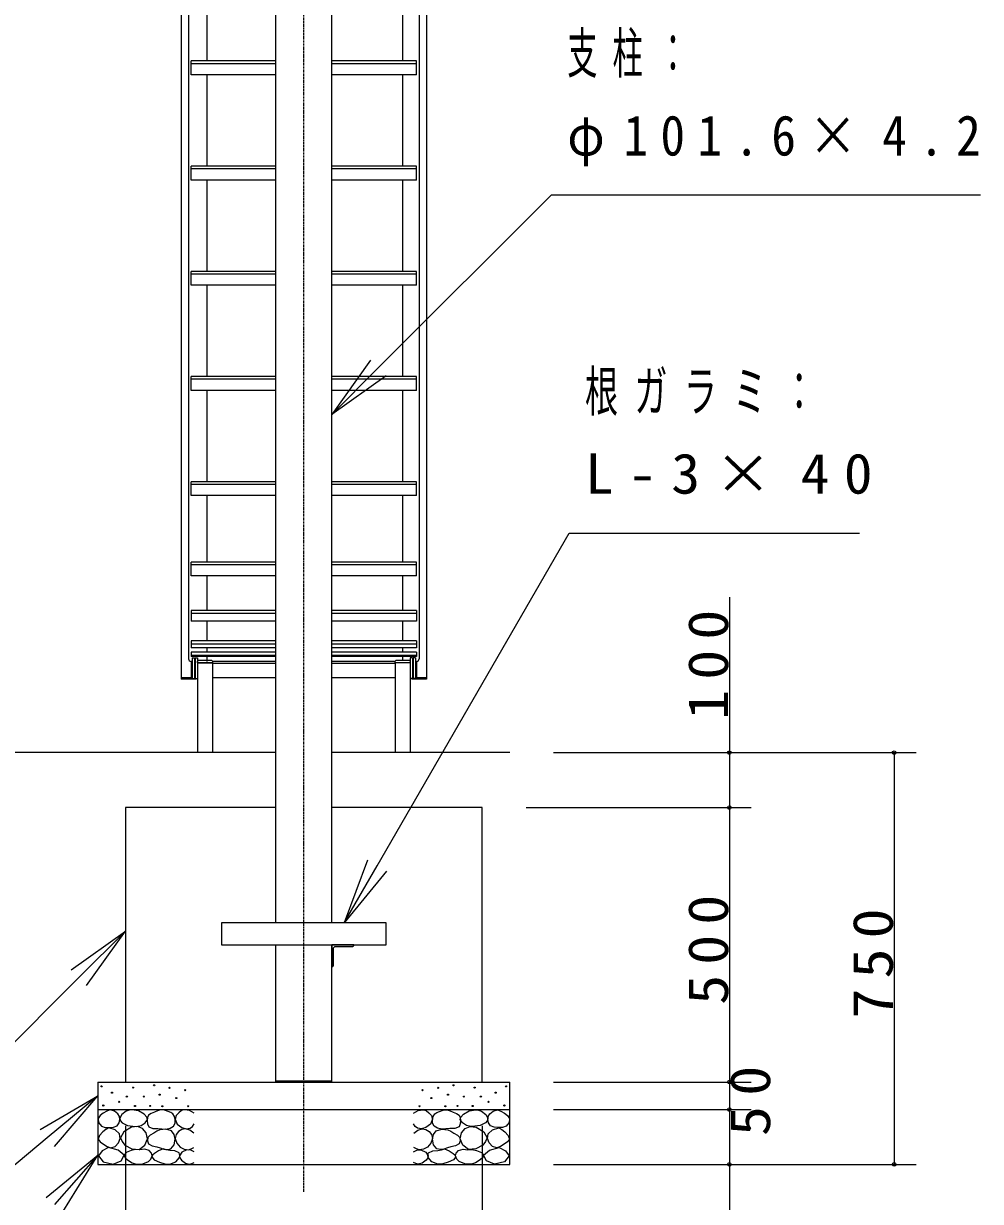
# Model space of a CAD drawing. Units: millimetres at full size. Extents: x -15630 to 0, y -2472 to 10680.
# Drawn here: x -6752 to -5009, y 2163 to 4308 of the extents above; entities that cross this region are included whole.
import ezdxf

# ---------------------------------------------------------------- set-up
doc = ezdxf.new("R2010")
doc.units = ezdxf.units.MM
doc.linetypes.add('USER2', pattern=[6, 3, -1, 1, -1])
doc.layers.add('線', color=2, linetype='Continuous', lineweight=25)
doc.layers.add('補助', color=2, linetype='Continuous', lineweight=13)
doc.styles.add('ＭＳ ゴシック', font='')
doc.styles.get('ＭＳ ゴシック').set_extended_font_data('MS Gothic')

# ---------------------------------------------------------------- blocks, each defined once
blk = doc.blocks.new('dimension_origin')
at = {"color": 0, "linetype": 'Continuous', "lineweight": -2}
blk.add_circle((0, 0), 1.25, dxfattribs=at)

msp = doc.modelspace()

# ---------------------------------------------------------------- linework, layer by layer
at = {"layer": '線', "color": 20, "linetype": 'USER2'}
msp.add_line((-6241.689, 2180), (-6241.689, 6100), dxfattribs=at)
at = {"layer": '線', "color": 7, "lineweight": 13}
for p, q in [((-6465.289, 4897.7), (-6465.289, 3116.195)), ((-6451.689, 4897.7), (-6451.689, 3150.795)), ((-6292.489, 2670), (-6292.489, 4891.7)), ((-6190.889, 2670), (-6190.889, 4891.7)), ((-6031.689, 4897.7), (-6031.689, 3150.795)), ((-6018.089, 4897.7), (-6018.089, 3116.195)), ((-6435.289, 3143.485), (-6408.089, 3143.485)), ((-6292.489, 3146.195), (-6408.175, 3146.195)), ((-6075.203, 3146.195), (-6190.889, 3146.195)), ((-6048.089, 3143.485), (-6075.289, 3143.485)), ((-6036.289, 3146.195), (-6038.089, 3146.195)), ((-6292.489, 3116.195), (-6408.089, 3116.195)), ((-6075.289, 3116.195), (-6190.889, 3116.195)), ((-6292.489, 2980), (-7608.692, 2980)), ((-5866.689, 2980), (-6190.889, 2980)), ((-6292.489, 2880), (-6566.689, 2880)), ((-6566.689, 2880), (-6566.689, 2380)), ((-5916.689, 2880), (-6190.889, 2880)), ((-5916.689, 2380), (-5916.689, 2880)), ((-6091.689, 2670), (-6391.689, 2670)), ((-6391.689, 2670), (-6391.689, 2630)), ((-6091.689, 2630), (-6091.689, 2670)), ((-6391.689, 2630), (-6091.689, 2630)), ((-6292.489, 2380), (-6292.489, 2630)), ((-6190.889, 2380), (-6190.889, 2630)), ((-6616.689, 2380), (-6616.689, 2230)), ((-6616.689, 2380), (-5866.689, 2380)), ((-6292.489, 2380), (-6190.889, 2380)), ((-5866.689, 2230), (-5866.689, 2380)), ((-6616.689, 2330), (-5866.689, 2330)), ((-6616.689, 2230), (-5866.689, 2230))]:
    msp.add_line(p, q, dxfattribs=at)
at = {"layer": '線'}
for p, q in [((-6418.489, 4406.002), (-6418.489, 4239.734)), ((-6062.139, 4406.002), (-6062.139, 4239.734)), ((-6446.689, 4214.433), (-6446.689, 4239.734)), ((-6292.489, 4239.734), (-6446.689, 4239.734)), ((-6292.489, 4234.654), (-6446.689, 4234.654)), ((-6036.689, 4239.734), (-6190.889, 4239.734)), ((-6036.689, 4234.654), (-6190.889, 4234.654)), ((-6036.689, 4214.433), (-6036.689, 4239.734)), ((-6292.489, 4214.433), (-6446.689, 4214.433)), ((-6418.489, 4214.433), (-6418.489, 4048.165)), ((-6036.689, 4214.433), (-6190.889, 4214.433)), ((-6062.139, 4214.433), (-6062.139, 4048.165)), ((-6446.689, 4022.863), (-6446.689, 4048.165)), ((-6292.489, 4048.165), (-6446.689, 4048.165)), ((-6292.489, 4043.085), (-6446.689, 4043.085)), ((-6036.689, 4048.165), (-6190.889, 4048.165)), ((-6036.689, 4043.085), (-6190.889, 4043.085)), ((-6036.689, 4022.863), (-6036.689, 4048.165)), ((-6292.489, 4022.863), (-6446.689, 4022.863)), ((-6418.489, 4022.863), (-6418.489, 3856.595)), ((-6036.689, 4022.863), (-6190.889, 4022.863)), ((-6062.139, 4022.863), (-6062.139, 3856.595)), ((-6446.689, 3831.294), (-6446.689, 3856.595)), ((-6292.489, 3856.595), (-6446.689, 3856.595)), ((-6292.489, 3851.515), (-6446.689, 3851.515)), ((-6036.689, 3856.595), (-6190.889, 3856.595)), ((-6036.689, 3851.515), (-6190.889, 3851.515)), ((-6036.689, 3831.294), (-6036.689, 3856.595)), ((-6292.489, 3831.294), (-6446.689, 3831.294)), ((-6418.489, 3831.294), (-6418.489, 3665.025)), ((-6036.689, 3831.294), (-6190.889, 3831.294)), ((-6062.139, 3831.294), (-6062.139, 3665.025)), ((-6446.689, 3639.724), (-6446.689, 3665.025)), ((-6292.489, 3665.025), (-6446.689, 3665.025)), ((-6292.489, 3659.945), (-6446.689, 3659.945)), ((-6036.689, 3665.025), (-6190.889, 3665.025)), ((-6036.689, 3659.945), (-6190.889, 3659.945)), ((-6036.689, 3639.724), (-6036.689, 3665.025)), ((-6292.489, 3639.724), (-6446.689, 3639.724)), ((-6418.489, 3639.724), (-6418.489, 3473.456)), ((-6036.689, 3639.724), (-6190.889, 3639.724)), ((-6062.139, 3639.724), (-6062.139, 3473.456)), ((-6446.689, 3448.155), (-6446.689, 3473.456)), ((-6292.489, 3473.456), (-6446.689, 3473.456)), ((-6292.489, 3468.376), (-6446.689, 3468.376)), ((-6036.689, 3473.456), (-6190.889, 3473.456)), ((-6036.689, 3468.376), (-6190.889, 3468.376)), ((-6036.689, 3448.155), (-6036.689, 3473.456)), ((-6292.489, 3448.155), (-6446.689, 3448.155)), ((-6418.489, 3448.155), (-6418.489, 3327.118)), ((-6036.689, 3448.155), (-6190.889, 3448.155)), ((-6062.139, 3448.155), (-6062.139, 3327.118)), ((-6446.689, 3301.817), (-6446.689, 3327.118)), ((-6292.489, 3327.118), (-6446.689, 3327.118)), ((-6036.689, 3327.118), (-6190.889, 3327.118)), ((-6036.689, 3301.817), (-6036.689, 3327.118)), ((-6292.489, 3322.038), (-6446.689, 3322.038)), ((-6036.689, 3322.038), (-6190.889, 3322.038)), ((-6292.489, 3301.817), (-6446.689, 3301.817)), ((-6418.489, 3301.817), (-6418.489, 3238.832)), ((-6036.689, 3301.817), (-6190.889, 3301.817)), ((-6062.139, 3301.817), (-6062.139, 3238.832)), ((-6446.689, 3238.832), (-6446.689, 3219.444)), ((-6292.489, 3238.832), (-6446.689, 3238.832)), ((-6292.489, 3233.241), (-6446.689, 3233.241)), ((-6292.489, 3219.444), (-6446.689, 3219.444)), ((-6418.489, 3219.444), (-6418.489, 3183.653)), ((-6036.689, 3238.832), (-6190.889, 3238.832)), ((-6036.689, 3233.241), (-6190.889, 3233.241)), ((-6036.689, 3219.444), (-6190.889, 3219.444)), ((-6062.139, 3219.444), (-6062.139, 3183.653)), ((-6036.689, 3238.832), (-6036.689, 3219.444)), ((-6446.689, 3183.653), (-6446.689, 3170.873)), ((-6292.489, 3183.653), (-6446.689, 3183.653)), ((-6292.489, 3177.752), (-6446.689, 3177.752)), ((-6036.689, 3183.653), (-6190.889, 3183.653)), ((-6036.689, 3177.752), (-6190.889, 3177.752)), ((-6036.689, 3183.653), (-6036.689, 3170.873)), ((-6292.489, 3170.873), (-6446.689, 3170.873)), ((-6446.689, 3162.89), (-6446.689, 3154.909)), ((-6292.489, 3162.89), (-6446.689, 3162.89)), ((-6292.489, 3156.898), (-6446.689, 3156.898)), ((-6292.489, 3154.909), (-6446.689, 3154.909)), ((-6418.489, 3170.873), (-6418.489, 3162.89)), ((-6418.489, 3154.909), (-6418.489, 3146.195)), ((-6036.689, 3170.873), (-6190.889, 3170.873)), ((-6036.689, 3162.89), (-6190.889, 3162.89)), ((-6036.689, 3156.898), (-6190.889, 3156.898)), ((-6036.689, 3154.909), (-6190.889, 3154.909)), ((-6062.139, 3170.873), (-6062.139, 3162.89)), ((-6062.139, 3154.909), (-6062.139, 3148.483)), ((-6036.689, 3162.89), (-6036.689, 3154.909)), ((-6445.289, 3146.195), (-6447.089, 3146.195)), ((-6446.689, 3146.195), (-6446.689, 3116.195)), ((-6446.689, 3143.195), (-6445.289, 3143.195)), ((-6445.289, 3152.399), (-6440.789, 3152.399)), ((-6445.289, 3152.399), (-6445.289, 3115.182)), ((-6440.789, 3152.399), (-6440.789, 3115.182)), ((-6439.789, 3146.195), (-6440.789, 3146.195)), ((-6440.789, 3143.195), (-6439.789, 3143.195)), ((-6439.789, 3152.399), (-6435.289, 3152.399)), ((-6439.789, 3152.399), (-6439.789, 3115.182)), ((-6435.289, 3152.399), (-6435.289, 3115.182)), ((-6435.289, 3143.485), (-6435.289, 2980)), ((-6408.089, 3143.485), (-6408.089, 2980)), ((-6408.089, 3143.195), (-6292.489, 3143.195)), ((-6190.889, 3143.195), (-6075.289, 3143.195)), ((-6075.289, 3143.485), (-6075.289, 2980)), ((-6048.089, 3152.399), (-6048.089, 3115.182)), ((-6043.589, 3152.399), (-6048.089, 3152.399)), ((-6048.089, 3143.485), (-6048.089, 2980)), ((-6043.589, 3152.399), (-6043.589, 3115.182)), ((-6042.589, 3146.195), (-6043.589, 3146.195)), ((-6043.589, 3143.195), (-6042.589, 3143.195)), ((-6042.589, 3152.399), (-6042.589, 3115.182)), ((-6038.089, 3152.399), (-6042.589, 3152.399)), ((-6038.089, 3152.399), (-6038.089, 3115.182)), ((-6038.089, 3143.195), (-6036.689, 3143.195)), ((-6036.689, 3146.195), (-6036.689, 3116.195)), ((-6465.289, 3116.195), (-6465.289, 3113.895)), ((-6445.289, 3116.195), (-6465.289, 3116.195)), ((-6438.089, 3113.895), (-6465.289, 3113.895)), ((-6445.289, 3116.195), (-6446.689, 3116.195)), ((-6445.289, 3115.182), (-6440.789, 3115.182)), ((-6439.789, 3116.195), (-6440.789, 3116.195)), ((-6439.789, 3116.195), (-6440.789, 3116.195)), ((-6439.789, 3115.182), (-6435.289, 3115.182)), ((-6438.089, 3115.182), (-6438.089, 3113.895)), ((-6043.589, 3115.182), (-6048.089, 3115.182)), ((-6045.289, 3115.182), (-6045.289, 3113.895)), ((-6018.089, 3113.895), (-6045.289, 3113.895)), ((-6042.589, 3116.195), (-6043.589, 3116.195)), ((-6038.089, 3115.182), (-6042.589, 3115.182)), ((-6036.689, 3116.195), (-6038.089, 3116.195)), ((-6018.089, 3116.195), (-6038.089, 3116.195)), ((-6018.089, 3116.195), (-6018.089, 3113.895)), ((-6292.489, 2382), (-6190.889, 2382))]:
    msp.add_line(p, q, dxfattribs=at)
for points in [[(-6408.089, 3143.485), (-6435.289, 3143.485), (-6435.289, 3145.483), (-6435.061, 3146.631), (-6434.41, 3147.604), (-6433.437, 3148.255), (-6432.289, 3148.483), (-6411.089, 3148.483), (-6409.941, 3148.255), (-6408.968, 3147.604), (-6408.317, 3146.631), (-6408.089, 3145.483)], [(-6048.089, 3143.485), (-6075.289, 3143.485), (-6075.289, 3145.483), (-6075.061, 3146.631), (-6074.41, 3147.604), (-6073.437, 3148.255), (-6072.289, 3148.483), (-6051.089, 3148.483), (-6049.941, 3148.255), (-6048.968, 3147.604), (-6048.317, 3146.631), (-6048.089, 3145.483)], [(-6594.24, 2329.402), (-6600.703, 2326.862), (-6606.914, 2323.382), (-6612.772, 2319.344), (-6616.42, 2313.877), (-6615.407, 2306.294), (-6610.4, 2299.935), (-6603.534, 2297.345), (-6595.825, 2297.084), (-6588.212, 2297.688), (-6581.883, 2300.252), (-6578.131, 2305.538), (-6576.814, 2311.976), (-6577.662, 2317.181), (-6580.616, 2322.115), (-6586.776, 2326.942)], [(-6554.816, 2329.493), (-6559.721, 2328.876), (-6565.358, 2326.79), (-6573.329, 2321.002), (-6576.98, 2314.086), (-6576.106, 2310.124), (-6572.385, 2305.707), (-6562.894, 2300.934), (-6552.924, 2299.49), (-6545.574, 2299.318), (-6538.058, 2300.842), (-6530.46, 2305.456), (-6526.706, 2311.653), (-6527.675, 2316.306), (-6532.382, 2321.654), (-6543.05, 2327.861)], [(-6502.997, 2329.699), (-6508.258, 2327.47), (-6513.737, 2325.224), (-6519.892, 2322.997), (-6524.656, 2319.854), (-6526.554, 2315.463), (-6526.983, 2309.83), (-6526.687, 2303.701), (-6524.298, 2298.553), (-6516.932, 2295.683), (-6507.83, 2295.331), (-6500.546, 2294.746), (-6493.331, 2294.436), (-6485.222, 2295.815), (-6478.832, 2299.627), (-6476.132, 2305.292), (-6475.789, 2311.799), (-6477.377, 2317.512), (-6480.443, 2322.002), (-6483.845, 2324.489), (-6488.498, 2326.477), (-6495.674, 2328.656)], [(-5980.381, 2329.699), (-5975.12, 2327.47), (-5969.641, 2325.224), (-5963.486, 2322.997), (-5958.722, 2319.854), (-5956.824, 2315.463), (-5956.395, 2309.83), (-5956.691, 2303.701), (-5959.08, 2298.553), (-5966.446, 2295.683), (-5975.548, 2295.331), (-5982.832, 2294.746), (-5990.047, 2294.436), (-5998.156, 2295.815), (-6004.546, 2299.627), (-6007.246, 2305.292), (-6007.589, 2311.799), (-6006.001, 2317.512), (-6002.935, 2322.002), (-5999.533, 2324.489), (-5994.88, 2326.477), (-5987.704, 2328.656)], [(-5928.562, 2329.493), (-5923.657, 2328.876), (-5918.02, 2326.79), (-5910.049, 2321.002), (-5906.398, 2314.086), (-5907.272, 2310.124), (-5910.993, 2305.707), (-5920.484, 2300.934), (-5930.454, 2299.49), (-5937.804, 2299.318), (-5945.32, 2300.842), (-5952.918, 2305.456), (-5956.672, 2311.653), (-5955.703, 2316.306), (-5950.996, 2321.654), (-5940.328, 2327.861)], [(-5889.138, 2329.402), (-5882.675, 2326.862), (-5876.464, 2323.382), (-5870.606, 2319.344), (-5866.958, 2313.877), (-5867.971, 2306.294), (-5872.978, 2299.935), (-5879.844, 2297.345), (-5887.553, 2297.084), (-5895.166, 2297.688), (-5901.495, 2300.252), (-5905.247, 2305.538), (-5906.564, 2311.976), (-5905.716, 2317.181), (-5902.762, 2322.115), (-5896.602, 2326.942)], [(-6596.775, 2296.45), (-6602.104, 2293.657), (-6607.548, 2289.479), (-6613.997, 2282.659), (-6616.42, 2275.855), (-6612.792, 2271.027), (-6606.281, 2266.666), (-6599.643, 2262.379), (-6592.973, 2260.329), (-6585.329, 2262.776), (-6579.032, 2269.201), (-6575.925, 2277.478), (-6577.447, 2285.994), (-6585.605, 2293.245)], [(-6567.52, 2265.163), (-6554.931, 2258.307), (-6541.572, 2257.324), (-6531.288, 2264.778), (-6526.435, 2276.515), (-6528.716, 2287.293), (-6535.625, 2295.436), (-6544.45, 2298.869), (-6555.627, 2297.598), (-6569.382, 2289.543), (-6575.359, 2278.678), (-6572.723, 2271.484)], [(-5915.858, 2265.163), (-5928.447, 2258.307), (-5941.806, 2257.324), (-5952.09, 2264.778), (-5956.943, 2276.515), (-5954.662, 2287.293), (-5947.753, 2295.436), (-5938.928, 2298.869), (-5927.751, 2297.598), (-5913.996, 2289.543), (-5908.019, 2278.678), (-5910.655, 2271.484)], [(-5886.603, 2296.45), (-5881.274, 2293.657), (-5875.83, 2289.479), (-5869.381, 2282.659), (-5866.958, 2275.855), (-5870.586, 2271.027), (-5877.097, 2266.666), (-5883.735, 2262.379), (-5890.405, 2260.329), (-5898.049, 2262.776), (-5904.346, 2269.201), (-5907.453, 2277.478), (-5905.931, 2285.994), (-5897.773, 2293.245)], [(-6504.001, 2293.084), (-6509.494, 2290.291), (-6515.083, 2287.138), (-6521.277, 2283.53), (-6525.625, 2278.759), (-6526.614, 2273.231), (-6524.543, 2267.677), (-6517.825, 2263.918), (-6509.677, 2262.271), (-6503.26, 2260.108), (-6496.973, 2257.946), (-6490.603, 2256.919), (-6483.999, 2258.487), (-6477.821, 2265.719), (-6475.89, 2275.786), (-6477.599, 2284.29), (-6482.918, 2290.922), (-6492.99, 2294.208)], [(-5979.377, 2293.084), (-5973.884, 2290.291), (-5968.295, 2287.138), (-5962.101, 2283.53), (-5957.753, 2278.759), (-5956.764, 2273.231), (-5958.835, 2267.677), (-5965.553, 2263.918), (-5973.701, 2262.271), (-5980.118, 2260.108), (-5986.405, 2257.946), (-5992.775, 2256.919), (-5999.379, 2258.487), (-6005.557, 2265.719), (-6007.488, 2275.786), (-6005.779, 2284.29), (-6000.46, 2290.922), (-5990.388, 2294.208)], [(-6597.594, 2260.517), (-6608.914, 2254.498), (-6615.725, 2245.683), (-6607.239, 2234.413), (-6588.803, 2230.299), (-6574.45, 2236.41), (-6569.024, 2246.782), (-6579.806, 2255.89)], [(-6540.491, 2256.373), (-6548.026, 2256.999), (-6556.168, 2255.562), (-6565.096, 2251.504), (-6569.412, 2246.102), (-6566.725, 2241.419), (-6560.763, 2236.912), (-6554.284, 2233.069), (-6546.978, 2230.695), (-6535.129, 2230.928), (-6524.814, 2235.02), (-6520.11, 2239.827), (-6518.056, 2245.561), (-6519.116, 2250.709), (-6523.192, 2255.292), (-6531.59, 2257.832)], [(-6498.184, 2258.205), (-6506.652, 2254.61), (-6513.591, 2249.826), (-6516.615, 2247.311), (-6518.456, 2243.88), (-6514.491, 2238.391), (-6504.671, 2234.149), (-6494.932, 2230.924), (-6485.751, 2230.365), (-6474.908, 2234.869), (-6468.181, 2242.528), (-6467.374, 2246.519), (-6468.722, 2250.908), (-6476.363, 2254.685), (-6486.021, 2255.502), (-6492.251, 2256.747)], [(-5985.194, 2258.205), (-5976.726, 2254.61), (-5969.787, 2249.826), (-5966.763, 2247.311), (-5964.922, 2243.88), (-5968.887, 2238.391), (-5978.707, 2234.149), (-5988.446, 2230.924), (-5997.627, 2230.365), (-6008.47, 2234.869), (-6015.197, 2242.528), (-6016.004, 2246.519), (-6014.656, 2250.908), (-6007.015, 2254.685), (-5997.357, 2255.502), (-5991.127, 2256.747)], [(-5942.887, 2256.373), (-5935.352, 2256.999), (-5927.21, 2255.562), (-5918.282, 2251.504), (-5913.966, 2246.102), (-5916.653, 2241.419), (-5922.615, 2236.912), (-5929.094, 2233.069), (-5936.4, 2230.695), (-5948.249, 2230.928), (-5958.564, 2235.02), (-5963.268, 2239.827), (-5965.322, 2245.561), (-5964.262, 2250.709), (-5960.186, 2255.292), (-5951.788, 2257.832)], [(-5885.784, 2260.517), (-5874.464, 2254.498), (-5867.653, 2245.683), (-5876.139, 2234.413), (-5894.575, 2230.299), (-5908.928, 2236.41), (-5914.354, 2246.782), (-5903.572, 2255.89)]]:
    msp.add_lwpolyline(points, close=True, dxfattribs=at)
at = {"layer": '線', "color": 7, "lineweight": 13}
msp.add_lwpolyline([(-6190.889, 2630), (-6190.889, 2590), (-6189.889, 2590), (-6188.889, 2590.268), (-6188.157, 2591), (-6187.889, 2592), (-6187.889, 2623), (-6187.585, 2624.531), (-6186.717, 2625.828), (-6185.42, 2626.696), (-6183.889, 2627), (-6152.889, 2627), (-6152.542, 2627.03), (-6152.205, 2627.121), (-6151.889, 2627.268), (-6151.603, 2627.468), (-6151.357, 2627.714), (-6151.157, 2628), (-6151.01, 2628.316), (-6150.919, 2628.653), (-6150.889, 2629), (-6150.889, 2630)], close=True, dxfattribs=at)
at = {"layer": '線'}
for points in [[(-6441.689, 2323.299), (-6450.116, 2328.154), (-6458.799, 2329.636), (-6464.419, 2327.948), (-6469.572, 2324.249), (-6474.043, 2318.941), (-6475.909, 2312.209), (-6472.241, 2303.439), (-6464.185, 2297), (-6455.886, 2294.621), (-6448.66, 2295.733), (-6444.61, 2299.109), (-6441.689, 2303.654)], [(-6041.689, 2323.299), (-6033.262, 2328.154), (-6024.579, 2329.636), (-6018.959, 2327.948), (-6013.806, 2324.249), (-6009.335, 2318.941), (-6007.469, 2312.209), (-6011.137, 2303.439), (-6019.193, 2297), (-6027.492, 2294.621), (-6034.718, 2295.733), (-6038.768, 2299.109), (-6041.689, 2303.654)], [(-6442.006, 2287.178), (-6449.146, 2292.64), (-6457.215, 2295.099), (-6463.92, 2293.875), (-6469.889, 2290.03), (-6474.281, 2284.249), (-6475.909, 2277.039), (-6473.245, 2268.431), (-6467.037, 2261.513), (-6459.398, 2257.642), (-6451.828, 2256.761), (-6446.674, 2258.2), (-6442.006, 2260.88)], [(-6041.372, 2287.178), (-6034.232, 2292.64), (-6026.163, 2295.099), (-6019.458, 2293.875), (-6013.489, 2290.03), (-6009.097, 2284.249), (-6007.469, 2277.039), (-6010.133, 2268.431), (-6016.341, 2261.513), (-6023.98, 2257.642), (-6031.55, 2256.761), (-6036.704, 2258.2), (-6041.372, 2260.88)], [(-6441.689, 2252.642), (-6447.707, 2255.96), (-6454.997, 2256.761), (-6463.713, 2252.427), (-6467.988, 2245.671), (-6467.375, 2242.001), (-6464.502, 2237.75), (-6457.34, 2232.278), (-6449.927, 2230.462), (-6445.631, 2231.514), (-6441.689, 2233.631)], [(-6041.689, 2252.642), (-6035.671, 2255.96), (-6028.381, 2256.761), (-6019.665, 2252.427), (-6015.39, 2245.671), (-6016.003, 2242.001), (-6018.876, 2237.75), (-6026.038, 2232.278), (-6033.451, 2230.462), (-6037.747, 2231.514), (-6041.689, 2233.631)]]:
    msp.add_lwpolyline(points, dxfattribs=at)
for centre in [(-6610.083, 2372.177), (-6591.072, 2360.77), (-6552.733, 2369.959), (-6514.272, 2374.091), (-6486.162, 2369.496), (-6457.781, 2365.172), (-6025.597, 2365.172), (-5997.216, 2369.496), (-5969.106, 2374.091), (-5930.645, 2369.959), (-5892.306, 2360.77), (-5873.295, 2372.177), (-6578.081, 2343.977), (-6564.14, 2353.483), (-6533.193, 2353.549), (-6504.271, 2357.063), (-6473.998, 2350.846), (-6009.38, 2350.846), (-5979.107, 2357.063), (-5950.185, 2353.549), (-5919.238, 2353.483), (-5905.297, 2343.977), (-6606.914, 2337.323), (-6549.248, 2336.373), (-6521.57, 2336.521), (-6499.406, 2335.98), (-6452.375, 2335.98), (-6031.003, 2335.98), (-5983.972, 2335.98), (-5961.808, 2336.521), (-5934.13, 2336.373), (-5876.464, 2337.323)]:
    msp.add_circle(centre, 1, dxfattribs=at)
at = {"layer": '線', "color": 7, "lineweight": 13}
for centre, start, end in [((-6447.089, 3150.795), 180, 270), ((-6036.289, 3150.795), 270, 0)]:
    msp.add_arc(centre, 4.6, start, end, dxfattribs=at)
at = {"layer": '補助', "lineweight": 25}
for p, q in [((-6106.036, 3680.703), (-5790.889, 3995.85)), ((-5790.889, 3995.85), (-5750.889, 3995.85)), ((-5750.889, 3995.85), (-5009.356, 3995.85)), ((-6120.178, 3694.845), (-6190.889, 3595.85)), ((-6190.889, 3595.85), (-6106.036, 3680.703)), ((-6091.894, 3666.561), (-6190.889, 3595.85)), ((-6108.389, 2773.923), (-5758.47, 3380)), ((-5758.47, 3380), (-5718.47, 3380)), ((-5718.47, 3380), (-5229.692, 3380)), ((-6125.709, 2783.923), (-6168.389, 2670)), ((-6168.389, 2670), (-6108.389, 2773.923)), ((-6091.068, 2763.923), (-6168.389, 2670)), ((-6665.684, 2584.289), (-6566.689, 2655)), ((-6566.689, 2655), (-6651.542, 2570.147)), ((-6637.4, 2556.005), (-6566.689, 2655)), ((-6651.542, 2570.147), (-6916.689, 2305)), ((-6721.679, 2293.542), (-6616.689, 2355)), ((-6616.689, 2355), (-6708.876, 2278.178)), ((-6696.072, 2262.813), (-6616.689, 2355)), ((-6708.876, 2278.178), (-6916.689, 2105)), ((-6710.861, 2169.946), (-6616.689, 2246.963)), ((-6616.689, 2246.963), (-6695.826, 2156.756)), ((-6680.792, 2143.567), (-6616.689, 2246.963))]:
    msp.add_line(p, q, dxfattribs=at)
at = {"layer": '補助'}
for p, q in [((-5466.689, 3263.429), (-5466.689, 2877)), ((-5786.689, 2980), (-5126.689, 2980)), ((-5786.689, 2980), (-5426.689, 2980)), ((-5166.689, 2980), (-5166.689, 2230)), ((-5836.689, 2880), (-5426.689, 2880)), ((-5836.689, 2880), (-5426.689, 2880)), ((-5466.689, 2880), (-5466.689, 2380)), ((-5466.689, 2383), (-5466.689, 2327)), ((-5786.689, 2380), (-5426.689, 2380)), ((-5786.689, 2380), (-5426.689, 2380)), ((-5786.689, 2330), (-5426.689, 2330)), ((-5786.689, 2330), (-5426.689, 2330)), ((-5466.689, 2333), (-5466.689, 1946.571)), ((-6566.689, 2300), (-6566.689, 1790)), ((-5916.689, 2300), (-5916.689, 1790)), ((-5786.689, 2230), (-5126.689, 2230)), ((-5786.689, 2230), (-5426.689, 2230))]:
    msp.add_line(p, q, dxfattribs=at)

# ---------------------------------------------------------------- block references
at = {"layer": '補助', "xscale": 2.67, "yscale": 2.67}
for p, rotation in [((-5466.689, 2980), 90), ((-5166.689, 2980), 270), ((-5466.689, 2880), 270), ((-5466.689, 2880), 270), ((-5466.689, 2380), 90), ((-5466.689, 2380), 90), ((-5466.689, 2330), 90), ((-5466.689, 2330), 270), ((-5466.689, 2230), 270), ((-5166.689, 2230), 90)]:
    msp.add_blockref('dimension_origin', p, dxfattribs=dict(at, rotation=rotation))

# ---------------------------------------------------------------- texts
at = {"layer": '補助', "char_height": 73.31, "attachment_point": 1, "style": 'ＭＳ ゴシック'}
for s, insert in [('\\T1.5;\\W0.55;支柱：', (-5761.889, 4290.85)), ('\\T1.5;\\W0.9;φ101.6×4.2', (-5761.889, 4140.85)), ('\\T1.5;\\W0.6;根ガラミ：', (-5729.47, 3675)), ('\\T1.5;\\W1.05;L-3×40', (-5729.47, 3525))]:
    msp.add_mtext(s, dxfattribs=dict(at, insert=insert))
at = {"layer": '補助', "char_height": 73.31, "rotation": 90, "style": 'ＭＳ ゴシック'}
for s, insert, attachment_point in [('\\T1.33;\\W1.1;100', (-5467.689, 3149.143), 8), ('\\T1.33;\\W1.1;500', (-5467.689, 2630), 8), ('\\T1.33;\\W1.1;750', (-5167.689, 2605), 8), ('\\T1.34;\\W1.1;50', (-5465.689, 2355), 2)]:
    msp.add_mtext(s, dxfattribs=dict(at, insert=insert, attachment_point=attachment_point))

doc.saveas('drawing.dxf')
